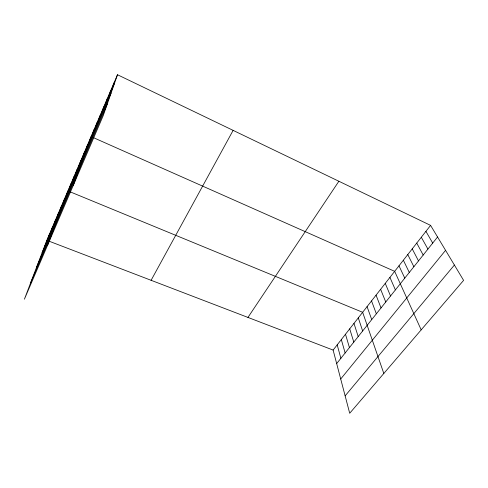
<?xml version="1.0" encoding="UTF-8"?>
<svg xmlns="http://www.w3.org/2000/svg" width="488" height="488" viewBox="0 0 488 488"><rect width="100%" height="100%" fill="white"/><g stroke="black" fill="none" stroke-linecap="round" stroke-linejoin="round"><path stroke-width="0.73" d="M117.486 74.737L103.218 115.656L24.4 299.199L46.83 240.328L117.486 74.737L430.587 225.383L463.6 280.368L349.701 413.263L333.121 350.073L430.587 225.383M110.977 91.524L114.027 82.832M107.47 99.735L110.623 90.823M104.011 107.836L107.256 98.704M100.595 115.827L103.938 106.482M97.228 123.708L100.662 114.162M93.903 131.486L97.429 121.744M90.622 139.165L94.233 129.222M83.851 155.019L87.633 144.698M73.334 185.251L91.085 136.609M80.361 163.187L84.235 152.665M76.921 171.233L80.88 160.528M70.187 186.995L74.304 175.93M73.529 179.169L77.568 168.281M66.893 194.706L71.089 183.476M60.439 209.809L64.782 198.256M47.537 245.33L67.911 190.918M54.162 224.504L58.639 212.652M57.279 217.209L61.689 205.503M48.05 238.809L52.655 226.67M51.087 231.709L55.626 219.71M45.055 245.812L49.721 233.545M42.102 252.729L114.534 83.198M36.673 266.985L111.105 93.031M30.665 282.747L107.275 104.029M151.103 280.301L233.124 130.375M247.953 317.426L338.873 181.255M336.665 363.597L437.559 236.997M340.709 379.005L445.568 250.332M345.138 395.86L454.401 265.039M48.934 241.133L333.121 350.073M69.924 191.741L362.651 312.289L383.818 373.454M93.171 137.537L394.664 271.334L421.187 329.858M425.92 231.349L432.716 243.079M421.303 237.253L427.921 249.087M416.74 243.091L423.188 255.029M412.232 248.862L418.503 260.909M407.767 254.571L413.873 266.716M403.35 260.22L409.298 272.457M398.989 265.808L404.772 278.142M389.93 277.391L395.39 289.915M385.252 283.382L390.54 295.996M380.622 289.299L385.752 302.005M376.053 295.149L381.024 307.94M371.533 300.925L376.346 313.802M367.067 306.641L371.728 319.597M358.29 317.871L362.657 330.986M353.977 323.391L358.198 336.58M349.707 328.845L353.794 342.106M345.492 334.243L349.439 347.572M341.319 339.581L345.132 352.976M337.196 344.857L340.874 358.314"/></g></svg>
